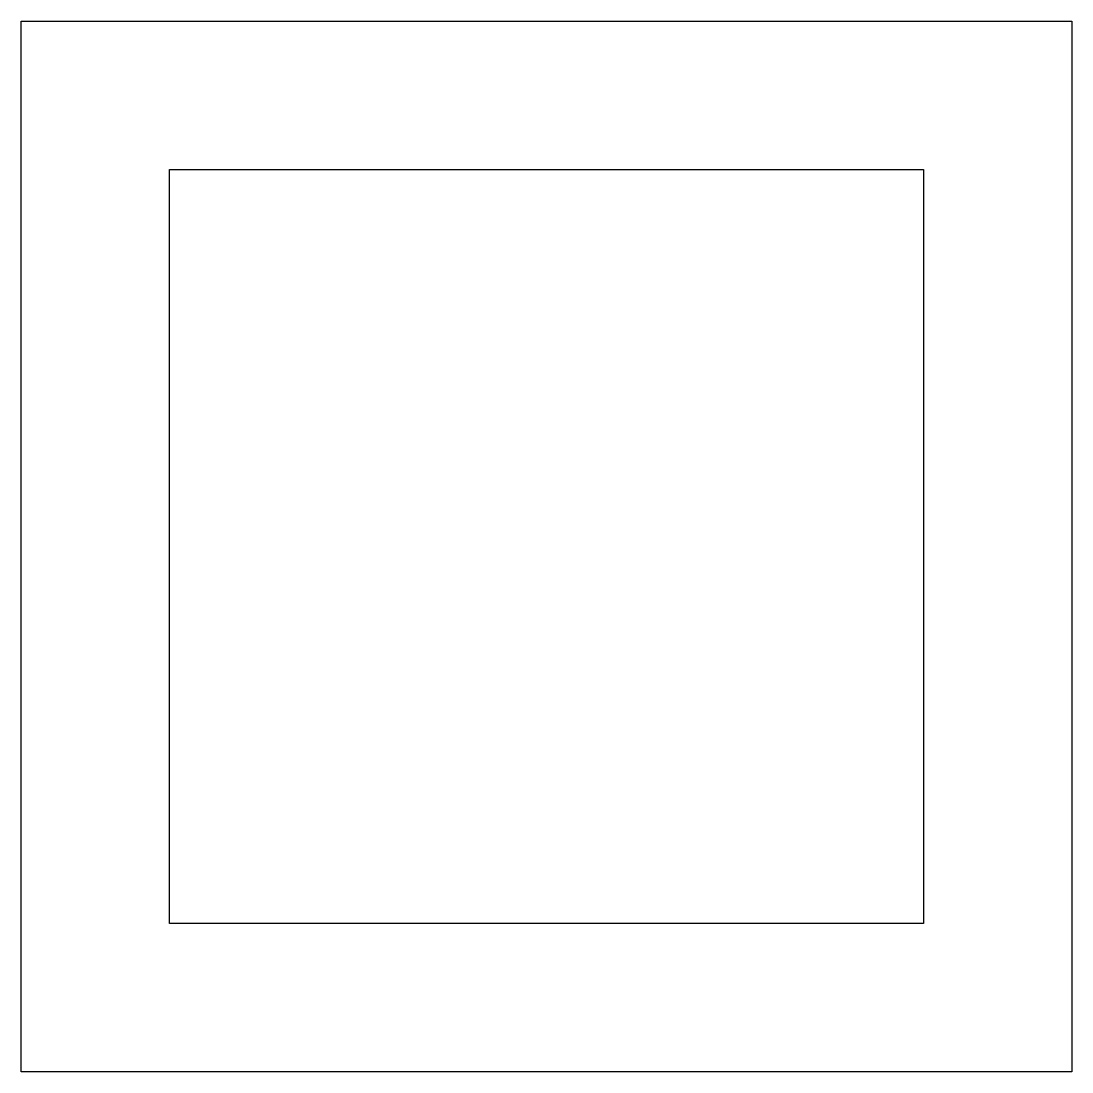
# Model space of a CAD drawing. Header units: millimetres. Extents: x -21 to 125, y -24 to 122.
import ezdxf

# ---------------------------------------------------------------- set-up
doc = ezdxf.new("R2010")
doc.units = ezdxf.units.MM
doc.layers.get('0').update_dxf_attribs({"linetype": 'CONTINUOUS'})

msp = doc.modelspace()

# ---------------------------------------------------------------- linework, layer by layer
for points in [[(-20.6375, 122.2375), (125.4125, 122.2375), (125.4125, -23.8125), (-20.6375, -23.8125)], [(0, -3.175), (0, 101.6), (104.775, 101.6), (104.775, -3.175)]]:
    msp.add_lwpolyline(points, close=True)

doc.saveas('drawing.dxf')
